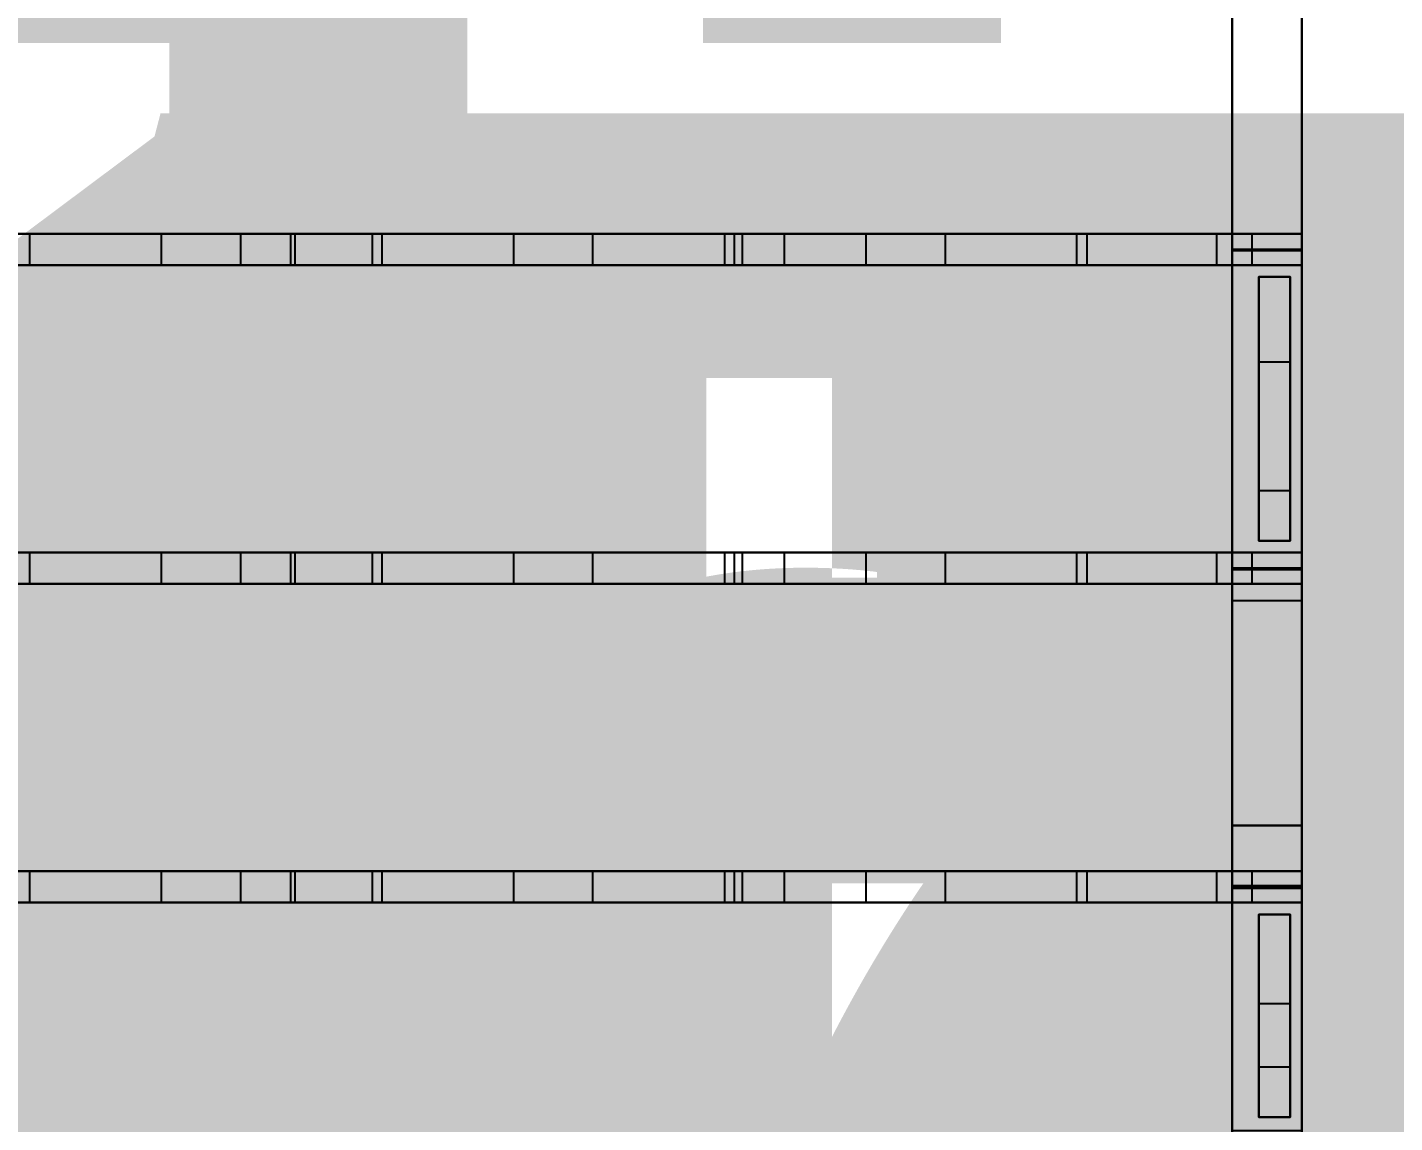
# Model space of a CAD drawing. Header units: inches. Extents: x -252 to 449, y -12 to 800.
# Drawn here: x -64 to 4.7, y 72.8 to 127.8 of the extents above; entities that cross this region are included whole.
import ezdxf

# ---------------------------------------------------------------- set-up
doc = ezdxf.new("R2010")
doc.units = ezdxf.units.IN
doc.header["$MEASUREMENT"] = 0
for name, color, linetype in [('FT2', 8, 'CONTINUOUS'), ('RT2', 7, 'CONTINUOUS'), ('W1', 5, 'CONTINUOUS'), ('W2', 5, 'CONTINUOUS')]:
    doc.layers.add(name, color=color, linetype=linetype)

msp = doc.modelspace()

# ---------------------------------------------------------------- linework, layer by layer
at = {"layer": 'FT2'}
for points in [[(-252, 115.87, 121.97), (0, 115.87, 121.97), (0, 117.45, 121.97), (-252, 117.45, 121.97)], [(-252, 117.45, 121.97), (0, 117.45, 121.97), (0, 117.45, 119.92), (-252, 117.45, 119.92)], [(-252, 117.45, 108), (0, 117.45, 108), (0, 115.87, 108), (-252, 115.87, 108)], [(-252, 117.45, 108), (-252, 117.45, 110.05), (0, 117.45, 110.05), (0, 117.45, 108)], [(-63.86, 115.87, 109.08), (-57.24, 115.87, 121.97), (-57.24, 117.45, 121.97), (-63.86, 117.45, 109.08)], [(-63.86, 117.45, 109.08), (-57.24, 117.45, 121.97), (-55.42, 117.45, 121.03), (-62.04, 117.45, 108.14)], [(-53.28, 117.45, 121.97), (-46.65, 117.45, 109.08), (-48.47, 117.45, 108.14), (-55.1, 117.45, 121.03)], [(-53.28, 115.87, 121.97), (-46.65, 115.87, 109.08), (-46.65, 117.45, 109.08), (-53.28, 117.45, 121.97)], [(-46.18, 115.87, 109.08), (-39.56, 115.87, 121.97), (-39.56, 117.45, 121.97), (-46.18, 117.45, 109.08)], [(-46.18, 117.45, 109.08), (-39.56, 117.45, 121.97), (-37.74, 117.45, 121.03), (-44.36, 117.45, 108.14)], [(-35.6, 117.45, 121.97), (-28.97, 117.45, 109.08), (-30.79, 117.45, 108.14), (-37.42, 117.45, 121.03)], [(-35.6, 115.87, 121.97), (-28.97, 115.87, 109.08), (-28.97, 117.45, 109.08), (-35.6, 117.45, 121.97)], [(-28.49, 115.87, 109.08), (-21.87, 115.87, 121.97), (-21.87, 117.45, 121.97), (-28.49, 117.45, 109.08)], [(-28.49, 117.45, 109.08), (-21.87, 117.45, 121.97), (-20.05, 117.45, 121.03), (-26.67, 117.45, 108.14)], [(-17.91, 117.45, 121.97), (-11.29, 117.45, 109.08), (-13.11, 117.45, 108.14), (-19.73, 117.45, 121.03)], [(-17.91, 115.87, 121.97), (-11.29, 115.87, 109.08), (-11.29, 117.45, 109.08), (-17.91, 117.45, 121.97)], [(-10.8, 115.87, 109.07), (-4.27, 115.87, 121.97), (-4.27, 117.45, 121.97), (-10.8, 117.45, 109.07)], [(-10.8, 117.45, 109.07), (-4.27, 117.45, 121.97), (-2.44, 117.45, 121.04), (-8.98, 117.45, 108.14)], [(0, 117.45, 108.04), (-2.05, 117.45, 108.04), (-2.05, 117.45, 121.93), (0, 117.45, 121.93)], [(0, 117.45, 108.04), (0, 117.45, 121.93), (0, 115.87, 121.93), (0, 115.87, 108.04)], [(-252, 115.87, 121.97), (-252, 115.87, 119.92), (0, 115.87, 119.92), (0, 115.87, 121.97)], [(-252, 115.87, 108), (0, 115.87, 108), (0, 115.87, 110.05), (-252, 115.87, 110.05)], [(-63.86, 115.87, 109.08), (-62.04, 115.87, 108.14), (-55.42, 115.87, 121.03), (-57.24, 115.87, 121.97)], [(-53.28, 115.87, 121.97), (-55.1, 115.87, 121.03), (-48.47, 115.87, 108.14), (-46.65, 115.87, 109.08)], [(-46.18, 115.87, 109.08), (-44.36, 115.87, 108.14), (-37.74, 115.87, 121.03), (-39.56, 115.87, 121.97)], [(-35.6, 115.87, 121.97), (-37.42, 115.87, 121.03), (-30.79, 115.87, 108.14), (-28.97, 115.87, 109.08)], [(-28.49, 115.87, 109.08), (-26.67, 115.87, 108.14), (-20.05, 115.87, 121.03), (-21.87, 115.87, 121.97)], [(-17.91, 115.87, 121.97), (-19.73, 115.87, 121.03), (-13.11, 115.87, 108.14), (-11.29, 115.87, 109.08)], [(-10.8, 115.87, 109.07), (-8.98, 115.87, 108.14), (-2.44, 115.87, 121.04), (-4.27, 115.87, 121.97)], [(0, 115.87, 108.04), (0, 115.87, 121.93), (-2.05, 115.87, 121.93), (-2.05, 115.87, 108.04)], [(-2.17, 115.28, 121.97), (-2.17, 102.04, 121.97), (-0.59, 102.04, 121.97), (-0.59, 115.28, 121.97)], [(-2.17, 115.28, 121.97), (-2.17, 115.28, 119.92), (-2.17, 102.04, 119.92), (-2.17, 102.04, 121.97)], [(-0.59, 115.28, 108), (-0.59, 102.04, 108), (-2.17, 102.04, 108), (-2.17, 115.28, 108)], [(-2.17, 115.28, 108), (-2.17, 102.04, 108), (-2.17, 102.04, 110.05), (-2.17, 115.28, 110.05)], [(-2.17, 115.28, 108.04), (-2.17, 115.28, 121.93), (-0.59, 115.28, 121.93), (-0.59, 115.28, 108.04)], [(-2.17, 115.28, 108.04), (-2.17, 113.24, 108.04), (-2.17, 113.24, 121.93), (-2.17, 115.28, 121.93)], [(-0.59, 115.28, 121.97), (-0.59, 102.04, 121.97), (-0.59, 102.04, 119.92), (-0.59, 115.28, 119.92)], [(-0.59, 115.28, 108), (-0.59, 115.28, 110.05), (-0.59, 102.04, 110.05), (-0.59, 102.04, 108)], [(-0.59, 115.28, 108.04), (-0.59, 115.28, 121.93), (-0.59, 113.24, 121.93), (-0.59, 113.24, 108.04)], [(-2.17, 111.01, 121.97), (-2.17, 112.84, 121.05), (-2.17, 106.39, 108.14), (-2.17, 104.56, 109.06)], [(-0.59, 111.01, 121.97), (-0.59, 104.56, 109.06), (-0.59, 106.39, 108.14), (-0.59, 112.84, 121.05)], [(-2.17, 111.01, 121.97), (-2.17, 104.56, 109.06), (-0.59, 104.56, 109.06), (-0.59, 111.01, 121.97)], [(-2.17, 102.04, 108.04), (-2.17, 102.04, 121.93), (-2.17, 104.09, 121.93), (-2.17, 104.09, 108.04)], [(-0.59, 102.04, 108.04), (-0.59, 104.09, 108.04), (-0.59, 104.09, 121.93), (-0.59, 102.04, 121.93)], [(-0.59, 102.04, 108.04), (-0.59, 102.04, 121.93), (-2.17, 102.04, 121.93), (-2.17, 102.04, 108.04)], [(-252, 99.87, 121.97), (0, 99.87, 121.97), (0, 101.45, 121.97), (-252, 101.45, 121.97)], [(-252, 101.45, 121.97), (0, 101.45, 121.97), (0, 101.45, 119.92), (-252, 101.45, 119.92)], [(-252, 101.45, 108), (0, 101.45, 108), (0, 99.87, 108), (-252, 99.87, 108)], [(-252, 101.45, 108), (-252, 101.45, 110.05), (0, 101.45, 110.05), (0, 101.45, 108)], [(-63.86, 99.87, 109.08), (-57.24, 99.87, 121.97), (-57.24, 101.45, 121.97), (-63.86, 101.45, 109.08)], [(-63.86, 101.45, 109.08), (-57.24, 101.45, 121.97), (-55.42, 101.45, 121.03), (-62.04, 101.45, 108.14)], [(-53.28, 101.45, 121.97), (-46.65, 101.45, 109.08), (-48.47, 101.45, 108.14), (-55.1, 101.45, 121.03)], [(-53.28, 99.87, 121.97), (-46.65, 99.87, 109.08), (-46.65, 101.45, 109.08), (-53.28, 101.45, 121.97)], [(-46.18, 99.87, 109.08), (-39.56, 99.87, 121.97), (-39.56, 101.45, 121.97), (-46.18, 101.45, 109.08)], [(-46.18, 101.45, 109.08), (-39.56, 101.45, 121.97), (-37.74, 101.45, 121.03), (-44.36, 101.45, 108.14)], [(-35.6, 101.45, 121.97), (-28.97, 101.45, 109.08), (-30.79, 101.45, 108.14), (-37.42, 101.45, 121.03)], [(-35.6, 99.87, 121.97), (-28.97, 99.87, 109.08), (-28.97, 101.45, 109.08), (-35.6, 101.45, 121.97)], [(-28.49, 99.87, 109.08), (-21.87, 99.87, 121.97), (-21.87, 101.45, 121.97), (-28.49, 101.45, 109.08)], [(-28.49, 101.45, 109.08), (-21.87, 101.45, 121.97), (-20.05, 101.45, 121.03), (-26.67, 101.45, 108.14)], [(-17.91, 101.45, 121.97), (-11.29, 101.45, 109.08), (-13.11, 101.45, 108.14), (-19.73, 101.45, 121.03)], [(-17.91, 99.87, 121.97), (-11.29, 99.87, 109.08), (-11.29, 101.45, 109.08), (-17.91, 101.45, 121.97)], [(-10.8, 99.87, 109.07), (-4.27, 99.87, 121.97), (-4.27, 101.45, 121.97), (-10.8, 101.45, 109.07)], [(-10.8, 101.45, 109.07), (-4.27, 101.45, 121.97), (-2.44, 101.45, 121.04), (-8.98, 101.45, 108.14)], [(0, 101.45, 108.04), (-2.05, 101.45, 108.04), (-2.05, 101.45, 121.93), (0, 101.45, 121.93)], [(0, 101.45, 108.04), (0, 101.45, 121.93), (0, 99.87, 121.93), (0, 99.87, 108.04)], [(-252, 99.87, 121.97), (-252, 99.87, 119.92), (0, 99.87, 119.92), (0, 99.87, 121.97)], [(-252, 99.87, 108), (0, 99.87, 108), (0, 99.87, 110.05), (-252, 99.87, 110.05)], [(-63.86, 99.87, 109.08), (-62.04, 99.87, 108.14), (-55.42, 99.87, 121.03), (-57.24, 99.87, 121.97)], [(-53.28, 99.87, 121.97), (-55.1, 99.87, 121.03), (-48.47, 99.87, 108.14), (-46.65, 99.87, 109.08)], [(-46.18, 99.87, 109.08), (-44.36, 99.87, 108.14), (-37.74, 99.87, 121.03), (-39.56, 99.87, 121.97)], [(-35.6, 99.87, 121.97), (-37.42, 99.87, 121.03), (-30.79, 99.87, 108.14), (-28.97, 99.87, 109.08)], [(-28.49, 99.87, 109.08), (-26.67, 99.87, 108.14), (-20.05, 99.87, 121.03), (-21.87, 99.87, 121.97)], [(-17.91, 99.87, 121.97), (-19.73, 99.87, 121.03), (-13.11, 99.87, 108.14), (-11.29, 99.87, 109.08)], [(-10.8, 99.87, 109.07), (-8.98, 99.87, 108.14), (-2.44, 99.87, 121.04), (-4.27, 99.87, 121.97)], [(0, 99.87, 108.04), (0, 99.87, 121.93), (-2.05, 99.87, 121.93), (-2.05, 99.87, 108.04)], [(-252, 83.87, 121.97), (0, 83.87, 121.97), (0, 85.45, 121.97), (-252, 85.45, 121.97)], [(-252, 85.45, 121.97), (0, 85.45, 121.97), (0, 85.45, 119.92), (-252, 85.45, 119.92)], [(-252, 85.45, 108), (0, 85.45, 108), (0, 83.87, 108), (-252, 83.87, 108)], [(-252, 85.45, 108), (-252, 85.45, 110.05), (0, 85.45, 110.05), (0, 85.45, 108)], [(-63.86, 83.87, 109.08), (-57.24, 83.87, 121.97), (-57.24, 85.45, 121.97), (-63.86, 85.45, 109.08)], [(-63.86, 85.45, 109.08), (-57.24, 85.45, 121.97), (-55.42, 85.45, 121.03), (-62.04, 85.45, 108.14)], [(-53.28, 85.45, 121.97), (-46.65, 85.45, 109.08), (-48.47, 85.45, 108.14), (-55.1, 85.45, 121.03)], [(-53.28, 83.87, 121.97), (-46.65, 83.87, 109.08), (-46.65, 85.45, 109.08), (-53.28, 85.45, 121.97)], [(-46.18, 83.87, 109.08), (-39.56, 83.87, 121.97), (-39.56, 85.45, 121.97), (-46.18, 85.45, 109.08)], [(-46.18, 85.45, 109.08), (-39.56, 85.45, 121.97), (-37.74, 85.45, 121.03), (-44.36, 85.45, 108.14)], [(-35.6, 85.45, 121.97), (-28.97, 85.45, 109.08), (-30.79, 85.45, 108.14), (-37.42, 85.45, 121.03)], [(-35.6, 83.87, 121.97), (-28.97, 83.87, 109.08), (-28.97, 85.45, 109.08), (-35.6, 85.45, 121.97)], [(-28.49, 83.87, 109.08), (-21.87, 83.87, 121.97), (-21.87, 85.45, 121.97), (-28.49, 85.45, 109.08)], [(-28.49, 85.45, 109.08), (-21.87, 85.45, 121.97), (-20.05, 85.45, 121.03), (-26.67, 85.45, 108.14)], [(-17.91, 85.45, 121.97), (-11.29, 85.45, 109.08), (-13.11, 85.45, 108.14), (-19.73, 85.45, 121.03)], [(-17.91, 83.87, 121.97), (-11.29, 83.87, 109.08), (-11.29, 85.45, 109.08), (-17.91, 85.45, 121.97)], [(-10.8, 83.87, 109.07), (-4.27, 83.87, 121.97), (-4.27, 85.45, 121.97), (-10.8, 85.45, 109.07)], [(-10.8, 85.45, 109.07), (-4.27, 85.45, 121.97), (-2.44, 85.45, 121.04), (-8.98, 85.45, 108.14)], [(0, 85.45, 108.04), (-2.05, 85.45, 108.04), (-2.05, 85.45, 121.93), (0, 85.45, 121.93)], [(0, 85.45, 108.04), (0, 85.45, 121.93), (0, 83.87, 121.93), (0, 83.87, 108.04)], [(-252, 83.87, 121.97), (-252, 83.87, 119.92), (0, 83.87, 119.92), (0, 83.87, 121.97)], [(-252, 83.87, 108), (0, 83.87, 108), (0, 83.87, 110.05), (-252, 83.87, 110.05)], [(-63.86, 83.87, 109.08), (-62.04, 83.87, 108.14), (-55.42, 83.87, 121.03), (-57.24, 83.87, 121.97)], [(-53.28, 83.87, 121.97), (-55.1, 83.87, 121.03), (-48.47, 83.87, 108.14), (-46.65, 83.87, 109.08)], [(-46.18, 83.87, 109.08), (-44.36, 83.87, 108.14), (-37.74, 83.87, 121.03), (-39.56, 83.87, 121.97)], [(-35.6, 83.87, 121.97), (-37.42, 83.87, 121.03), (-30.79, 83.87, 108.14), (-28.97, 83.87, 109.08)], [(-28.49, 83.87, 109.08), (-26.67, 83.87, 108.14), (-20.05, 83.87, 121.03), (-21.87, 83.87, 121.97)], [(-17.91, 83.87, 121.97), (-19.73, 83.87, 121.03), (-13.11, 83.87, 108.14), (-11.29, 83.87, 109.08)], [(-10.8, 83.87, 109.07), (-8.98, 83.87, 108.14), (-2.44, 83.87, 121.04), (-4.27, 83.87, 121.97)], [(0, 83.87, 108.04), (0, 83.87, 121.93), (-2.05, 83.87, 121.93), (-2.05, 83.87, 108.04)], [(-2.17, 83.28, 121.97), (-2.17, 73.1, 121.97), (-0.59, 73.1, 121.97), (-0.59, 83.28, 121.97)], [(-2.17, 83.28, 121.97), (-2.17, 83.28, 119.92), (-2.17, 73.1, 119.92), (-2.17, 73.1, 121.97)], [(-0.59, 83.28, 108), (-0.59, 73.1, 108), (-2.17, 73.1, 108), (-2.17, 83.28, 108)], [(-2.17, 83.28, 108), (-2.17, 73.1, 108), (-2.17, 73.1, 110.05), (-2.17, 83.28, 110.05)], [(-2.17, 83.28, 108.04), (-2.17, 83.28, 121.93), (-0.59, 83.28, 121.93), (-0.59, 83.28, 108.04)], [(-2.17, 83.28, 108.04), (-2.17, 81.24, 108.04), (-2.17, 81.24, 121.93), (-2.17, 83.28, 121.93)], [(-0.59, 83.28, 121.97), (-0.59, 73.1, 121.97), (-0.59, 73.1, 119.92), (-0.59, 83.28, 119.92)], [(-0.59, 83.28, 108), (-0.59, 83.28, 110.05), (-0.59, 73.1, 110.05), (-0.59, 73.1, 108)], [(-0.59, 83.28, 108.04), (-0.59, 83.28, 121.93), (-0.59, 81.24, 121.93), (-0.59, 81.24, 108.04)], [(-2.17, 78.79, 121.97), (-2.17, 80.79, 121.5), (-2.17, 77.62, 108.09), (-2.17, 75.62, 108.56)], [(-0.59, 78.79, 121.97), (-0.59, 75.62, 108.56), (-0.59, 77.62, 108.09), (-0.59, 80.79, 121.5)], [(-2.17, 78.79, 121.97), (-2.17, 75.62, 108.56), (-0.59, 75.62, 108.56), (-0.59, 78.79, 121.97)], [(-2.17, 73.1, 108.04), (-2.17, 73.1, 121.93), (-2.17, 75.15, 121.93), (-2.17, 75.15, 108.04)], [(-0.59, 73.1, 108.04), (-0.59, 75.15, 108.04), (-0.59, 75.15, 121.93), (-0.59, 73.1, 121.93)], [(-0.59, 73.1, 108.04), (-0.59, 73.1, 121.93), (-2.17, 73.1, 121.93), (-2.17, 73.1, 108.04)]]:
    msp.add_3dface(points, dxfattribs=at)
at = {"layer": 'RT2'}
for points in [[(0, 115.87, 229.96), (-252, 115.87, 229.96), (-252, 117.45, 229.96), (0, 117.45, 229.96)], [(0, 117.45, 229.96), (-252, 117.45, 229.96), (-252, 117.45, 232.01), (0, 117.45, 232.01)], [(0, 117.45, 234.96), (-1.17, 117.45, 233.28), (-127.17, 117.45, 321.51), (-126, 117.45, 323.19)], [(0, 117.45, 234.96), (-126, 117.45, 323.19), (-126, 115.87, 323.19), (0, 115.87, 234.96)], [(-50.75, 117.45, 230.73), (-52.65, 117.45, 229.97), (-74.92, 117.45, 285.33), (-73.02, 117.45, 286.09)], [(-50.75, 117.45, 230.73), (-73.02, 117.45, 286.09), (-73.02, 115.87, 286.09), (-50.75, 115.87, 230.73)], [(-28.07, 117.45, 254.61), (-50.54, 117.45, 231.39), (-50.54, 115.87, 231.39), (-28.07, 115.87, 254.61)], [(-28.07, 117.45, 254.61), (-26.59, 117.45, 253.19), (-49.07, 117.45, 229.96), (-50.54, 117.45, 231.39)], [(-2.5, 117.45, 231.46), (-3.89, 117.45, 229.96), (-27.38, 117.45, 251.66), (-25.99, 117.45, 253.16)], [(-2.5, 117.45, 231.46), (-25.99, 117.45, 253.16), (-25.99, 115.87, 253.16), (-2.5, 115.87, 231.46)], [(0, 117.45, 230), (-2.05, 117.45, 230), (-2.05, 117.45, 234.96), (0, 117.45, 234.96)], [(0, 117.45, 230), (0, 117.45, 234.96), (0, 115.87, 234.96), (0, 115.87, 230)], [(0, 115.87, 229.96), (0, 115.87, 232.01), (-252, 115.87, 232.01), (-252, 115.87, 229.96)], [(0, 115.87, 234.96), (-126, 115.87, 323.19), (-127.17, 115.87, 321.51), (-1.17, 115.87, 233.28)], [(-50.75, 115.87, 230.73), (-73.02, 115.87, 286.09), (-74.92, 115.87, 285.33), (-52.65, 115.87, 229.97)], [(-28.07, 115.87, 254.61), (-50.54, 115.87, 231.39), (-49.07, 115.87, 229.96), (-26.59, 115.87, 253.19)], [(-2.5, 115.87, 231.46), (-25.99, 115.87, 253.16), (-27.38, 115.87, 251.66), (-3.89, 115.87, 229.96)], [(0, 115.87, 230), (0, 115.87, 234.96), (-2.05, 115.87, 234.96), (-2.05, 115.87, 230)], [(0, 99.87, 229.96), (-252, 99.87, 229.96), (-252, 101.45, 229.96), (0, 101.45, 229.96)], [(0, 101.45, 229.96), (-252, 101.45, 229.96), (-252, 101.45, 232.01), (0, 101.45, 232.01)], [(0, 101.45, 234.96), (-1.17, 101.45, 233.28), (-127.17, 101.45, 321.51), (-126, 101.45, 323.19)], [(0, 101.45, 234.96), (-126, 101.45, 323.19), (-126, 99.87, 323.19), (0, 99.87, 234.96)], [(-50.75, 101.45, 230.73), (-52.65, 101.45, 229.97), (-74.92, 101.45, 285.33), (-73.02, 101.45, 286.09)], [(-50.75, 101.45, 230.73), (-73.02, 101.45, 286.09), (-73.02, 99.87, 286.09), (-50.75, 99.87, 230.73)], [(-28.07, 101.45, 254.61), (-50.54, 101.45, 231.39), (-50.54, 99.87, 231.39), (-28.07, 99.87, 254.61)], [(-28.07, 101.45, 254.61), (-26.59, 101.45, 253.19), (-49.07, 101.45, 229.96), (-50.54, 101.45, 231.39)], [(-2.5, 101.45, 231.46), (-3.89, 101.45, 229.96), (-27.38, 101.45, 251.66), (-25.99, 101.45, 253.16)], [(-2.5, 101.45, 231.46), (-25.99, 101.45, 253.16), (-25.99, 99.87, 253.16), (-2.5, 99.87, 231.46)], [(0, 101.45, 230), (-2.05, 101.45, 230), (-2.05, 101.45, 234.96), (0, 101.45, 234.96)], [(0, 101.45, 230), (0, 101.45, 234.96), (0, 99.87, 234.96), (0, 99.87, 230)], [(0, 99.87, 229.96), (0, 99.87, 232.01), (-252, 99.87, 232.01), (-252, 99.87, 229.96)], [(0, 99.87, 234.96), (-126, 99.87, 323.19), (-127.17, 99.87, 321.51), (-1.17, 99.87, 233.28)], [(-50.75, 99.87, 230.73), (-73.02, 99.87, 286.09), (-74.92, 99.87, 285.33), (-52.65, 99.87, 229.97)], [(-28.07, 99.87, 254.61), (-50.54, 99.87, 231.39), (-49.07, 99.87, 229.96), (-26.59, 99.87, 253.19)], [(-2.5, 99.87, 231.46), (-25.99, 99.87, 253.16), (-27.38, 99.87, 251.66), (-3.89, 99.87, 229.96)], [(0, 99.87, 230), (0, 99.87, 234.96), (-2.05, 99.87, 234.96), (-2.05, 99.87, 230)], [(0, 83.87, 229.96), (-252, 83.87, 229.96), (-252, 85.45, 229.96), (0, 85.45, 229.96)], [(0, 85.45, 229.96), (-252, 85.45, 229.96), (-252, 85.45, 232.01), (0, 85.45, 232.01)], [(0, 85.45, 234.96), (-1.17, 85.45, 233.28), (-127.17, 85.45, 321.51), (-126, 85.45, 323.19)], [(0, 85.45, 234.96), (-126, 85.45, 323.19), (-126, 83.87, 323.19), (0, 83.87, 234.96)], [(-50.75, 85.45, 230.73), (-52.65, 85.45, 229.97), (-74.92, 85.45, 285.33), (-73.02, 85.45, 286.09)], [(-50.75, 85.45, 230.73), (-73.02, 85.45, 286.09), (-73.02, 83.87, 286.09), (-50.75, 83.87, 230.73)], [(-28.07, 85.45, 254.61), (-50.54, 85.45, 231.39), (-50.54, 83.87, 231.39), (-28.07, 83.87, 254.61)], [(-28.07, 85.45, 254.61), (-26.59, 85.45, 253.19), (-49.07, 85.45, 229.96), (-50.54, 85.45, 231.39)], [(-2.5, 85.45, 231.46), (-3.89, 85.45, 229.96), (-27.38, 85.45, 251.66), (-25.99, 85.45, 253.16)], [(-2.5, 85.45, 231.46), (-25.99, 85.45, 253.16), (-25.99, 83.87, 253.16), (-2.5, 83.87, 231.46)], [(0, 85.45, 230), (-2.05, 85.45, 230), (-2.05, 85.45, 234.96), (0, 85.45, 234.96)], [(0, 85.45, 230), (0, 85.45, 234.96), (0, 83.87, 234.96), (0, 83.87, 230)], [(0, 83.87, 229.96), (0, 83.87, 232.01), (-252, 83.87, 232.01), (-252, 83.87, 229.96)], [(0, 83.87, 234.96), (-126, 83.87, 323.19), (-127.17, 83.87, 321.51), (-1.17, 83.87, 233.28)], [(-50.75, 83.87, 230.73), (-73.02, 83.87, 286.09), (-74.92, 83.87, 285.33), (-52.65, 83.87, 229.97)], [(-28.07, 83.87, 254.61), (-50.54, 83.87, 231.39), (-49.07, 83.87, 229.96), (-26.59, 83.87, 253.19)], [(-2.5, 83.87, 231.46), (-25.99, 83.87, 253.16), (-27.38, 83.87, 251.66), (-3.89, 83.87, 229.96)], [(0, 83.87, 230), (0, 83.87, 234.96), (-2.05, 83.87, 234.96), (-2.05, 83.87, 230)]]:
    msp.add_3dface(points, dxfattribs=at)
at = {"layer": 'W1'}
for points in [[(0, 164.6), (0, 69.09), (-3.5, 69.09), (-3.5, 164.6)], [(-3.5, 69.09, 1.46), (-3.5, 164.6, 1.46), (-3.5, 164.6), (-3.5, 69.09)], [(0, 69.09, 108), (0, 164.6, 108), (-3.5, 164.6, 108), (-3.5, 69.09, 108)], [(-3.5, 164.6, 106.54), (-3.5, 69.09, 106.54), (-3.5, 69.09, 108), (-3.5, 164.6, 108)], [(0, 164.6, 1.46), (0, 69.09, 1.46), (0, 69.09), (0, 164.6)], [(0, 69.09, 106.54), (0, 164.6, 106.54), (0, 164.6, 108), (0, 69.09, 108)], [(0, 72.43, 108), (0, 164.6), (0, 163.05), (0, 70.88, 108)], [(0, 164.6, 108), (0, 72.43), (0, 70.88), (0, 163.05, 108)], [(0, 116.66, 48.74), (0, 132.6, 48.74), (-3.5, 132.6, 48.74), (-3.5, 116.66, 48.74)], [(-3.5, 132.6, 47.28), (-3.5, 116.66, 47.28), (-3.5, 116.66, 48.74), (-3.5, 132.6, 48.74)], [(0, 116.66, 96.81), (0, 132.6, 96.81), (-3.5, 132.6, 96.81), (-3.5, 116.66, 96.81)], [(-3.5, 132.6, 95.35), (-3.5, 116.66, 95.35), (-3.5, 116.66, 96.81), (-3.5, 132.6, 96.81)], [(0, 116.66, 47.28), (0, 132.6, 47.28), (0, 132.6, 48.74), (0, 116.66, 48.74)], [(0, 116.66, 95.35), (0, 132.6, 95.35), (0, 132.6, 96.81), (0, 116.66, 96.81)], [(-3.5, 118.12, 108), (-3.5, 118.12), (-3.5, 116.66), (-3.5, 116.66, 108)], [(0, 118.12), (0, 118.12, 108), (0, 116.66, 108), (0, 116.66)], [(0, 116.66), (0, 116.66, 108), (-3.5, 116.66, 108), (-3.5, 116.66)], [(0, 116.6, 108), (0, 116.6), (-3.5, 116.6), (-3.5, 116.6, 108)], [(-3.5, 115.14), (-3.5, 115.14, 108), (-3.5, 116.6, 108), (-3.5, 116.6)], [(0, 100.66, 48.74), (0, 116.6, 48.74), (-3.5, 116.6, 48.74), (-3.5, 100.66, 48.74)], [(-3.5, 116.6, 47.28), (-3.5, 100.66, 47.28), (-3.5, 100.66, 48.74), (-3.5, 116.6, 48.74)], [(0, 100.66, 96.81), (0, 116.6, 96.81), (-3.5, 116.6, 96.81), (-3.5, 100.66, 96.81)], [(-3.5, 116.6, 95.35), (-3.5, 100.66, 95.35), (-3.5, 100.66, 96.81), (-3.5, 116.6, 96.81)], [(0, 115.14, 108), (0, 115.14), (0, 116.6), (0, 116.6, 108)], [(0, 100.66, 47.28), (0, 116.6, 47.28), (0, 116.6, 48.74), (0, 100.66, 48.74)], [(0, 100.66, 95.35), (0, 116.6, 95.35), (0, 116.6, 96.81), (0, 100.66, 96.81)], [(-3.5, 102.12, 108), (-3.5, 102.12), (-3.5, 100.66), (-3.5, 100.66, 108)], [(0, 102.12), (0, 102.12, 108), (0, 100.66, 108), (0, 100.66)], [(0, 100.66), (0, 100.66, 108), (-3.5, 100.66, 108), (-3.5, 100.66)], [(0, 100.6, 108), (0, 100.6), (-3.5, 100.6), (-3.5, 100.6, 108)], [(-3.5, 99.14), (-3.5, 99.14, 108), (-3.5, 100.6, 108), (-3.5, 100.6)], [(0, 84.66, 48.74), (0, 100.6, 48.74), (-3.5, 100.6, 48.74), (-3.5, 84.66, 48.74)], [(-3.5, 100.6, 47.28), (-3.5, 84.66, 47.28), (-3.5, 84.66, 48.74), (-3.5, 100.6, 48.74)], [(0, 84.66, 96.81), (0, 100.6, 96.81), (-3.5, 100.6, 96.81), (-3.5, 84.66, 96.81)], [(-3.5, 100.6, 95.35), (-3.5, 84.66, 95.35), (-3.5, 84.66, 96.81), (-3.5, 100.6, 96.81)], [(0, 99.14, 108), (0, 99.14), (0, 100.6), (0, 100.6, 108)], [(0, 84.66, 47.28), (0, 100.6, 47.28), (0, 100.6, 48.74), (0, 84.66, 48.74)], [(0, 84.66, 95.35), (0, 100.6, 95.35), (0, 100.6, 96.81), (0, 84.66, 96.81)], [(-3.5, 86.12, 108), (-3.5, 86.12), (-3.5, 84.66), (-3.5, 84.66, 108)], [(0, 86.12), (0, 86.12, 108), (0, 84.66, 108), (0, 84.66)], [(0, 84.66), (0, 84.66, 108), (-3.5, 84.66, 108), (-3.5, 84.66)], [(0, 84.6, 108), (0, 84.6), (-3.5, 84.6), (-3.5, 84.6, 108)], [(-3.5, 83.14), (-3.5, 83.14, 108), (-3.5, 84.6, 108), (-3.5, 84.6)], [(0, 72.43, 48.74), (0, 84.6, 48.74), (-3.5, 84.6, 48.74), (-3.5, 72.43, 48.74)], [(-3.5, 84.6, 47.28), (-3.5, 72.43, 47.28), (-3.5, 72.43, 48.74), (-3.5, 84.6, 48.74)], [(0, 72.43, 96.81), (0, 84.6, 96.81), (-3.5, 84.6, 96.81), (-3.5, 72.43, 96.81)], [(-3.5, 84.6, 95.35), (-3.5, 72.43, 95.35), (-3.5, 72.43, 96.81), (-3.5, 84.6, 96.81)], [(0, 83.14, 108), (0, 83.14), (0, 84.6), (0, 84.6, 108)], [(0, 72.43, 47.28), (0, 84.6, 47.28), (0, 84.6, 48.74), (0, 72.43, 48.74)], [(0, 72.43, 95.35), (0, 84.6, 95.35), (0, 84.6, 96.81), (0, 72.43, 96.81)]]:
    msp.add_3dface(points, dxfattribs=at)
at = {"layer": 'W2'}
for points in [[(0, 180.66, 121.97), (0, 84.72, 121.97), (-3.5, 84.72, 121.97), (-3.5, 180.66, 121.97)], [(-3.5, 84.72, 123.43), (-3.5, 180.66, 123.43), (-3.5, 180.66, 121.97), (-3.5, 84.72, 121.97)], [(0, 84.72, 229.97), (0, 180.66, 229.97), (-3.5, 180.66, 229.97), (-3.5, 84.72, 229.97)], [(-3.5, 180.66, 228.51), (-3.5, 84.72, 228.51), (-3.5, 84.72, 229.97), (-3.5, 180.66, 229.97)], [(0, 180.66, 123.43), (0, 84.72, 123.43), (0, 84.72, 121.97), (0, 180.66, 121.97)], [(0, 84.72, 228.51), (0, 180.66, 228.51), (0, 180.66, 229.97), (0, 84.72, 229.97)], [(0, 116.66, 170.72), (0, 132.66, 170.72), (-3.5, 132.66, 170.72), (-3.5, 116.66, 170.72)], [(-3.5, 132.66, 169.26), (-3.5, 116.66, 169.26), (-3.5, 116.66, 170.72), (-3.5, 132.66, 170.72)], [(0, 116.66, 218.75), (0, 132.66, 218.75), (-3.5, 132.66, 218.75), (-3.5, 116.66, 218.75)], [(-3.5, 132.66, 217.29), (-3.5, 116.66, 217.29), (-3.5, 116.66, 218.75), (-3.5, 132.66, 218.75)], [(0, 116.66, 169.26), (0, 132.66, 169.26), (0, 132.66, 170.72), (0, 116.66, 170.72)], [(0, 116.66, 217.29), (0, 132.66, 217.29), (0, 132.66, 218.75), (0, 116.66, 218.75)], [(0, 116.66, 229.97), (0, 116.66, 121.97), (-3.5, 116.66, 121.97), (-3.5, 116.66, 229.97)], [(-3.5, 115.2, 121.97), (-3.5, 115.2, 229.97), (-3.5, 116.66, 229.97), (-3.5, 116.66, 121.97)], [(0, 100.66, 170.72), (0, 116.66, 170.72), (-3.5, 116.66, 170.72), (-3.5, 100.66, 170.72)], [(-3.5, 116.66, 169.26), (-3.5, 100.66, 169.26), (-3.5, 100.66, 170.72), (-3.5, 116.66, 170.72)], [(0, 100.66, 218.75), (0, 116.66, 218.75), (-3.5, 116.66, 218.75), (-3.5, 100.66, 218.75)], [(-3.5, 116.66, 217.29), (-3.5, 100.66, 217.29), (-3.5, 100.66, 218.75), (-3.5, 116.66, 218.75)], [(0, 115.2, 229.97), (0, 115.2, 121.97), (0, 116.66, 121.97), (0, 116.66, 229.97)], [(0, 100.66, 169.26), (0, 116.66, 169.26), (0, 116.66, 170.72), (0, 100.66, 170.72)], [(0, 100.66, 217.29), (0, 116.66, 217.29), (0, 116.66, 218.75), (0, 100.66, 218.75)], [(0, 100.66, 229.97), (0, 100.66, 121.97), (-3.5, 100.66, 121.97), (-3.5, 100.66, 229.97)], [(-3.5, 99.2, 121.97), (-3.5, 99.2, 229.97), (-3.5, 100.66, 229.97), (-3.5, 100.66, 121.97)], [(0, 84.72, 170.72), (0, 100.66, 170.72), (-3.5, 100.66, 170.72), (-3.5, 84.72, 170.72)], [(-3.5, 100.66, 169.26), (-3.5, 84.72, 169.26), (-3.5, 84.72, 170.72), (-3.5, 100.66, 170.72)], [(0, 100.66, 170.78), (0, 84.72, 170.78), (-3.5, 84.72, 170.78), (-3.5, 100.66, 170.78)], [(-3.5, 84.72, 172.24), (-3.5, 100.66, 172.24), (-3.5, 100.66, 170.78), (-3.5, 84.72, 170.78)], [(0, 84.72, 218.75), (0, 100.66, 218.75), (-3.5, 100.66, 218.75), (-3.5, 84.72, 218.75)], [(-3.5, 100.66, 217.29), (-3.5, 84.72, 217.29), (-3.5, 84.72, 218.75), (-3.5, 100.66, 218.75)], [(0, 100.66, 218.81), (0, 84.72, 218.81), (-3.5, 84.72, 218.81), (-3.5, 100.66, 218.81)], [(-3.5, 84.72, 220.27), (-3.5, 100.66, 220.27), (-3.5, 100.66, 218.81), (-3.5, 84.72, 218.81)], [(0, 84.72, 194.34), (0, 100.66, 194.34), (-3.5, 100.66, 194.34), (-3.5, 84.72, 194.34)], [(-3.5, 100.66, 192.88), (-3.5, 84.72, 192.88), (-3.5, 84.72, 194.34), (-3.5, 100.66, 194.34)], [(0, 84.72, 147.1), (0, 100.66, 147.1), (-3.5, 100.66, 147.1), (-3.5, 84.72, 147.1)], [(-3.5, 100.66, 145.64), (-3.5, 84.72, 145.64), (-3.5, 84.72, 147.1), (-3.5, 100.66, 147.1)], [(0, 87.75, 218.75), (0, 100.66, 195.02), (-3.5, 100.66, 195.02), (-3.5, 87.75, 218.75)], [(-3.5, 99.38, 194.33), (-3.5, 86.47, 218.05), (-3.5, 87.75, 218.75), (-3.5, 100.66, 195.02)], [(0, 87.75, 170.72), (0, 100.66, 147.79), (-3.5, 100.66, 147.79), (-3.5, 87.75, 170.72)], [(-3.5, 99.39, 147.08), (-3.5, 86.48, 170), (-3.5, 87.75, 170.72), (-3.5, 100.66, 147.79)], [(0, 99.2, 229.97), (0, 99.2, 121.97), (0, 100.66, 121.97), (0, 100.66, 229.97)], [(0, 84.72, 169.26), (0, 100.66, 169.26), (0, 100.66, 170.72), (0, 84.72, 170.72)], [(0, 100.66, 172.24), (0, 84.72, 172.24), (0, 84.72, 170.78), (0, 100.66, 170.78)], [(0, 84.72, 217.29), (0, 100.66, 217.29), (0, 100.66, 218.75), (0, 84.72, 218.75)], [(0, 100.66, 220.27), (0, 84.72, 220.27), (0, 84.72, 218.81), (0, 100.66, 218.81)], [(0, 84.72, 192.88), (0, 100.66, 192.88), (0, 100.66, 194.34), (0, 84.72, 194.34)], [(0, 84.72, 145.64), (0, 100.66, 145.64), (0, 100.66, 147.1), (0, 84.72, 147.1)], [(0, 86.47, 218.05), (0, 99.38, 194.33), (0, 100.66, 195.02), (0, 87.75, 218.75)], [(0, 86.48, 170), (0, 99.39, 147.08), (0, 100.66, 147.79), (0, 87.75, 170.72)], [(0, 99.04, 229.97), (0, 87.75, 218.81), (-3.5, 87.75, 218.81), (-3.5, 99.04, 229.97)], [(-3.5, 86.73, 219.85), (-3.5, 98.02, 231), (-3.5, 99.04, 229.97), (-3.5, 87.75, 218.81)], [(0, 99.04, 194.34), (0, 87.75, 170.78), (-3.5, 87.75, 170.78), (-3.5, 99.04, 194.34)], [(-3.5, 86.44, 171.41), (-3.5, 97.73, 194.97), (-3.5, 99.04, 194.34), (-3.5, 87.75, 170.78)], [(0, 99.04, 147.1), (0, 87.75, 121.97), (-3.5, 87.75, 121.97), (-3.5, 99.04, 147.1)], [(-3.5, 86.42, 122.57), (-3.5, 97.72, 147.69), (-3.5, 99.04, 147.1), (-3.5, 87.75, 121.97)], [(0, 98.02, 231), (0, 86.73, 219.85), (0, 87.75, 218.81), (0, 99.04, 229.97)], [(0, 97.73, 194.97), (0, 86.44, 171.41), (0, 87.75, 170.78), (0, 99.04, 194.34)], [(0, 97.72, 147.69), (0, 86.42, 122.57), (0, 87.75, 121.97), (0, 99.04, 147.1)], [(-3.5, 86.18, 229.97), (-3.5, 86.18, 121.97), (-3.5, 84.72, 121.97), (-3.5, 84.72, 229.97)], [(0, 86.18, 121.97), (0, 86.18, 229.97), (0, 84.72, 229.97), (0, 84.72, 121.97)], [(0, 84.72, 121.97), (0, 84.72, 229.97), (-3.5, 84.72, 229.97), (-3.5, 84.72, 121.97)], [(0, 84.66, 121.97), (0, 3.54, 121.97), (-3.5, 3.54, 121.97), (-3.5, 84.66, 121.97)], [(-3.5, 3.54, 123.43), (-3.5, 84.66, 123.43), (-3.5, 84.66, 121.97), (-3.5, 3.54, 121.97)], [(0, 3.54, 229.97), (0, 84.66, 229.97), (-3.5, 84.66, 229.97), (-3.5, 3.54, 229.97)], [(-3.5, 84.66, 228.51), (-3.5, 3.54, 228.51), (-3.5, 3.54, 229.97), (-3.5, 84.66, 229.97)], [(0, 84.66, 229.97), (0, 84.66, 121.97), (-3.5, 84.66, 121.97), (-3.5, 84.66, 229.97)], [(-3.5, 83.2, 121.97), (-3.5, 83.2, 229.97), (-3.5, 84.66, 229.97), (-3.5, 84.66, 121.97)], [(0, 68.66, 170.72), (0, 84.66, 170.72), (-3.5, 84.66, 170.72), (-3.5, 68.66, 170.72)], [(-3.5, 84.66, 169.26), (-3.5, 68.66, 169.26), (-3.5, 68.66, 170.72), (-3.5, 84.66, 170.72)], [(0, 68.66, 218.75), (0, 84.66, 218.75), (-3.5, 84.66, 218.75), (-3.5, 68.66, 218.75)], [(-3.5, 84.66, 217.29), (-3.5, 68.66, 217.29), (-3.5, 68.66, 218.75), (-3.5, 84.66, 218.75)], [(0, 84.66, 123.43), (0, 3.54, 123.43), (0, 3.54, 121.97), (0, 84.66, 121.97)], [(0, 3.54, 228.51), (0, 84.66, 228.51), (0, 84.66, 229.97), (0, 3.54, 229.97)], [(0, 83.2, 229.97), (0, 83.2, 121.97), (0, 84.66, 121.97), (0, 84.66, 229.97)], [(0, 68.66, 169.26), (0, 84.66, 169.26), (0, 84.66, 170.72), (0, 68.66, 170.72)], [(0, 68.66, 217.29), (0, 84.66, 217.29), (0, 84.66, 218.75), (0, 68.66, 218.75)], [(0, 3.54, 229.97), (0, 84.66, 121.97), (0, 83.18, 121.97), (0, 2.06, 229.97)], [(0, 84.66, 229.97), (0, 3.54, 121.97), (0, 2.06, 121.97), (0, 83.18, 229.97)]]:
    msp.add_3dface(points, dxfattribs=at)

# ---------------------------------------------------------------- texts
at = {"layer": 'n3t'}
for s, p in [('W103', (-249.01, 3.5, 106.02)), ('W105', (-126, 3.5, 111.93)), ('W104', (-2.99, 3.5, 106.02))]:
    msp.add_text(s, height=120, dxfattribs=at).set_placement(p)
at = {"layer": 'R2t'}
for s, p in [('L2R2', (-206.5, -5.98, 298.29)), ('L2R1', (-115.5, -5.98, 298.29))]:
    msp.add_text(s, height=120, dxfattribs=at).set_placement(p)
at = {"layer": 'W1t'}
for s, p in [('L1F23', (-248.5, 116.84, 111.94)), ('L1F24', (-248.5, 36.21, 111.94)), ('L1F25', (-236.51, 3.5, 106.02)), ('L1F26', (-126.01, 3.5, 106.02)), ('L1F27', (-15.5, 3.5, 106.02))]:
    msp.add_text(s, height=120, dxfattribs=at).set_placement(p)
at = {"layer": 'W2t'}
for s, p in [('L2F63', (-221.72, 127.03, 233.91)), ('L2F64', (-124.25, 58.97, 233.91)), ('L2F17', (-248.5, 38.1, 233.91)), ('L2F12', (-36.75, 3.5, 233.91)), ('L2F13', (-70, -4.25, 234.57)), ('L2F16', (-222.38, -8.5, 276.05)), ('L2F15', (-158.98, -8.5, 298.29)), ('L2F14', (-97.09, -8.5, 272.51))]:
    msp.add_text(s, height=120, dxfattribs=at).set_placement(p)

doc.saveas('drawing.dxf')
